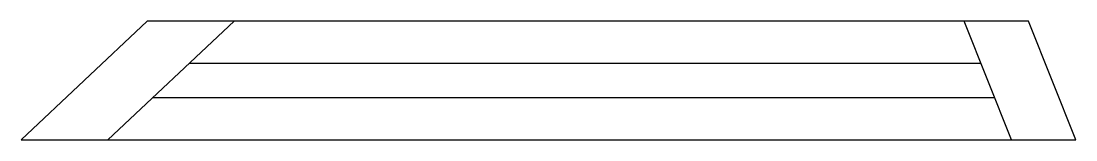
# Model space of a CAD drawing. Header units: metres. Extents: x 4540 to 4663, y 597 to 611.
import ezdxf

# ---------------------------------------------------------------- set-up
doc = ezdxf.new("R2010")
doc.units = ezdxf.units.M
for name, color, linetype in [('Painéis', 7, 'Continuous'), ('SARR_2.2x7', 7, 'Continuous'), ('SARR_EDITAR', 7, 'Continuous')]:
    doc.layers.add(name, color=color, linetype=linetype)

msp = doc.modelspace()

# ---------------------------------------------------------------- linework, layer by layer
at = {"layer": 'Painéis', "color": 7, "lineweight": 25}
for p, q in [((4554.31, 611), (4539.52, 597)), ((4657.6, 611), (4554.31, 611)), ((4663.17, 597), (4657.6, 611)), ((4539.52, 597), (4663.17, 597))]:
    msp.add_line(p, q, dxfattribs=at)
at = {"layer": 'SARR_2.2x7', "color": 7, "lineweight": 25}
for p, q in [((4564.5, 611), (4549.7, 597)), ((4655.64, 597), (4650.06, 611))]:
    msp.add_line(p, q, dxfattribs=at)
at = {"layer": 'SARR_EDITAR', "color": 7, "lineweight": 25}
for p, q in [((4652.05, 606), (4559.21, 606)), ((4554.99, 602), (4653.65, 602))]:
    msp.add_line(p, q, dxfattribs=at)

doc.saveas('drawing.dxf')
